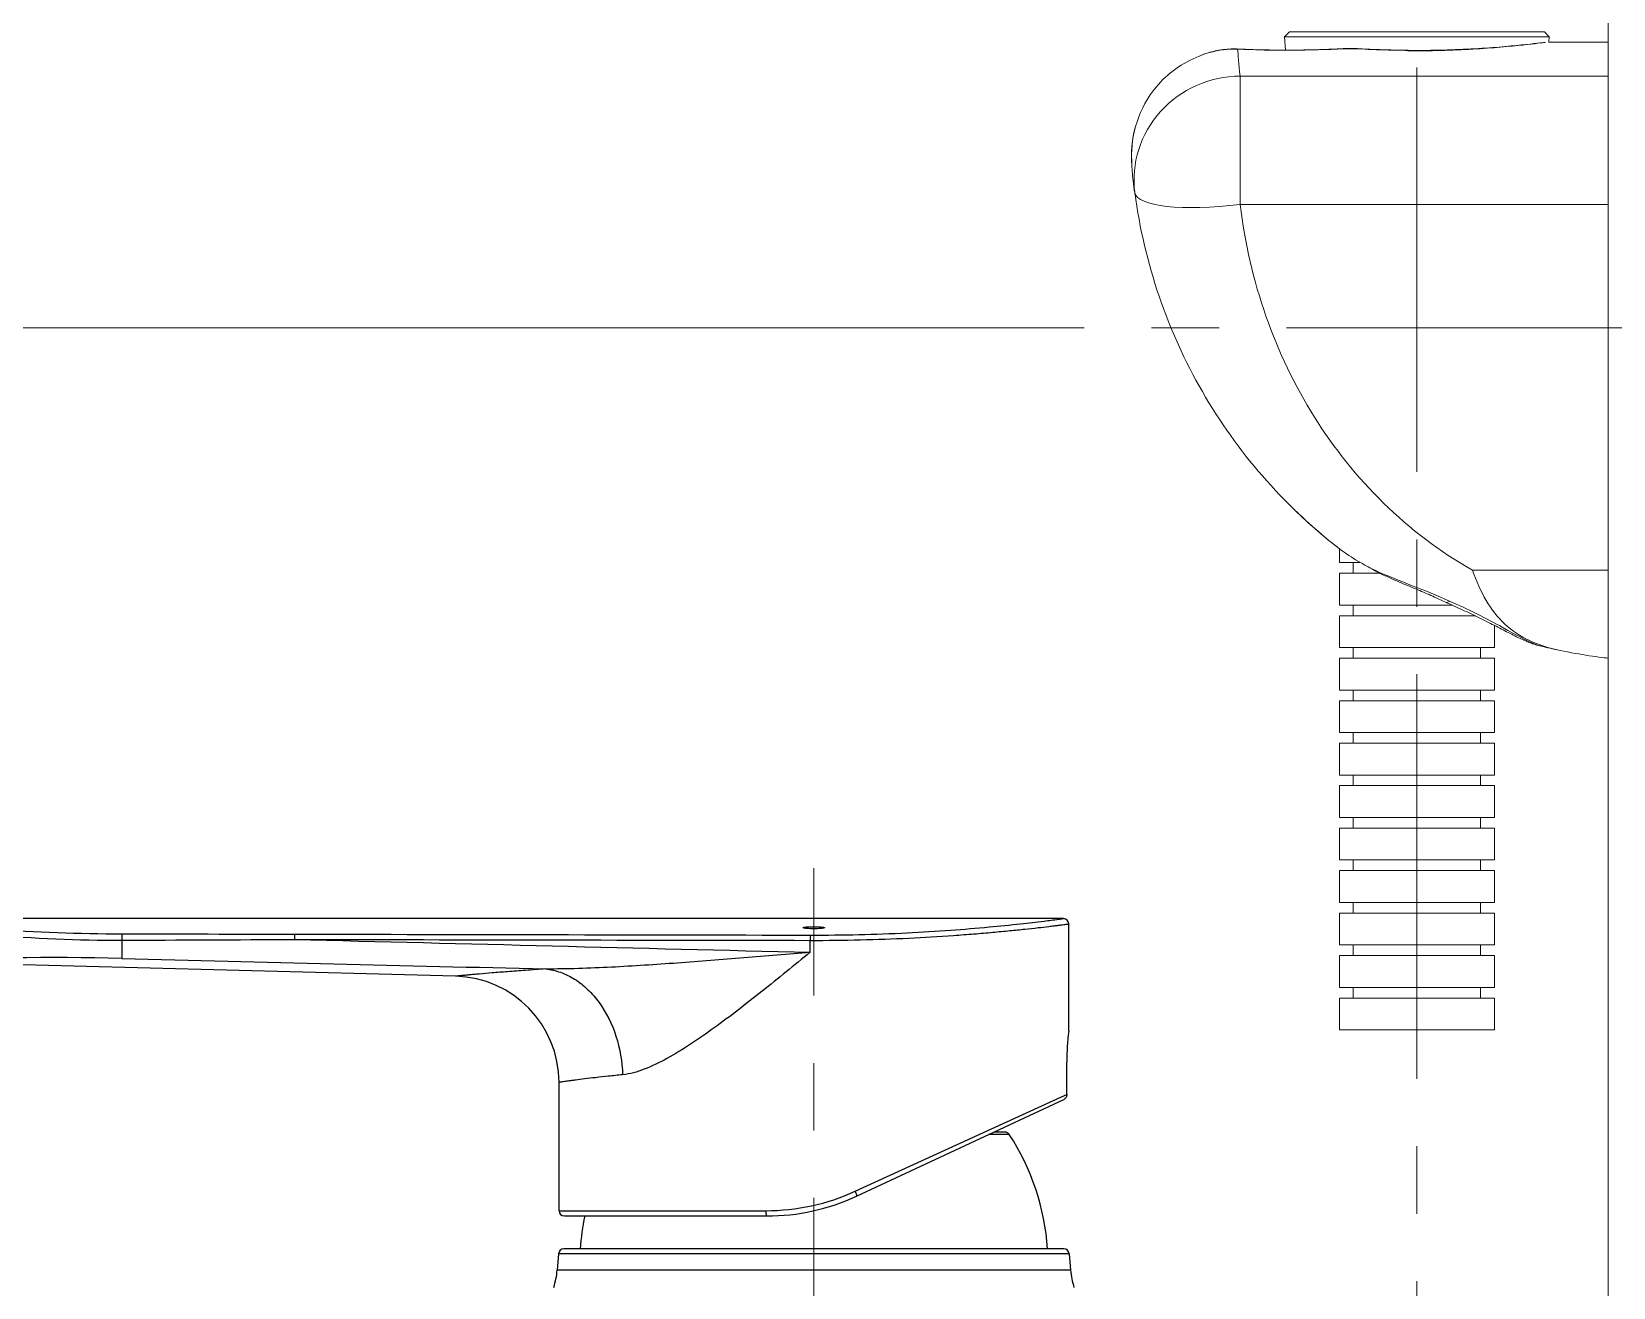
# Model space of a CAD drawing. Extents: x 0 to 1128, y 0 to 827.
# Drawn here: x 668.4 to 817.4, y 255.6 to 373.9 of the extents above; entities that cross this region are included whole.
import ezdxf

# ---------------------------------------------------------------- set-up
doc = ezdxf.new("R2010")
doc.units = 0
doc.header["$LTSCALE"] = 4
doc.header["$MEASUREMENT"] = 0
doc.linetypes.add('CENTER2', pattern=[28.575000000000003, 19.05, -3.175, 3.175, -3.175])
doc.layers.get('0').update_dxf_attribs({"linetype": 'CONTINUOUS'})
doc.layers.add('1', color=7, linetype='CONTINUOUS')
doc.layers.add('DEF_LAYER_ASSEM_MEMBER', color=7, linetype='CONTINUOUS')
doc.layers.add('Cneter', color=1, linetype='CENTER2', lineweight=13)
doc.layers.add('치수선', color=7, linetype='CONTINUOUS', lineweight=20)

msp = doc.modelspace()

# ---------------------------------------------------------------- linework, layer by layer
at = {"color": 5, "lineweight": 9, "ltscale": 0.5}
msp.add_line((765.6853126988572, 345.9959418979174), (552.440697910105, 345.9959418979174), dxfattribs=at)
at = {"layer": '1', "color": 7, "linetype": 'Continuous', "lineweight": 18}
for p, q in [((786.8705322759497, 373.8968284335619), (786.4049332158911, 373.3980109897142)), ((786.4049332158911, 373.3980109897142), (786.4902832525122, 372.1604392734056)), ((811.3361313360083, 373.3980109897142), (786.4049332158911, 373.3980109897142)), ((810.8705322759497, 373.8968284335619), (786.8705322759497, 373.8968284335619)), ((811.3361313360083, 373.3980109897142), (810.8705322759497, 373.8968284335619)), ((811.3015587346899, 372.8967139926439), (811.3361313360083, 373.3980109897142)), ((816.8705322759497, 372.8968284335619), (811.3016521947729, 372.8968284335619)), ((816.8705322759497, 369.7214133944994), (816.8705322759497, 372.8968284335619)), ((793.2511723058569, 372.2999122348314), (791.9310429113257, 372.2999122348314)), ((816.8705322759497, 357.626091739226), (816.8705322759497, 369.7214133944994)), ((816.8705322759497, 323.1823508944994), (816.8705322759497, 357.626091739226)), ((791.5705330388892, 325.1923606601244), (791.5705330388892, 323.8968284335619)), ((793.4973461644995, 323.8968284335619), (791.5705330388892, 323.8968284335619)), ((792.8705322759497, 323.8968284335619), (792.8705322759497, 322.8968284335619)), ((791.5705330388892, 322.8968284335619), (791.5705330388892, 319.8968284335619)), ((795.3505909459936, 322.8968284335619), (791.5705330388892, 322.8968284335619)), ((816.8705322759497, 314.8968284335619), (816.8705322759497, 323.1823508944994)), ((802.2101795690405, 319.8968284335619), (791.5705330388892, 319.8968284335619)), ((791.5705330388892, 318.8968284335619), (791.5705330388892, 315.8968284335619)), ((804.3925354497778, 318.8968284335619), (791.5705330388892, 318.8968284335619)), ((792.8705322759497, 319.8968284335619), (792.8705322759497, 318.8968284335619)), ((806.1705334203589, 315.8968284335619), (806.1705334203589, 317.978874942351)), ((806.1705334203589, 315.8968284335619), (791.5705330388892, 315.8968284335619)), ((792.8705322759497, 315.8968284335619), (792.8705322759497, 314.8968284335619)), ((804.8705322759497, 314.8968284335619), (804.8705322759497, 315.8968284335619)), ((791.5705330388892, 314.8968284335619), (791.5705330388892, 311.8968284335619)), ((806.1705334203589, 314.8968284335619), (791.5705330388892, 314.8968284335619)), ((806.1705334203589, 311.8968284335619), (806.1705334203589, 314.8968284335619)), ((806.1705334203589, 311.8968284335619), (791.5705330388892, 311.8968284335619)), ((792.8705322759497, 311.8968284335619), (792.8705322759497, 310.8968284335619)), ((804.8705322759497, 310.8968284335619), (804.8705322759497, 311.8968284335619)), ((791.5705330388892, 310.8968284335619), (791.5705330388892, 307.8968284335619)), ((806.1705334203589, 310.8968284335619), (791.5705330388892, 310.8968284335619)), ((806.1705334203589, 307.8968284335619), (806.1705334203589, 310.8968284335619)), ((806.1705334203589, 307.8968284335619), (791.5705330388892, 307.8968284335619)), ((791.5705330388892, 306.8968284335619), (791.5705330388892, 303.8968284335619)), ((806.1705334203589, 306.8968284335619), (791.5705330388892, 306.8968284335619)), ((792.8705322759497, 307.8968284335619), (792.8705322759497, 306.8968284335619)), ((804.8705322759497, 306.8968284335619), (804.8705322759497, 307.8968284335619)), ((806.1705334203589, 303.8968284335619), (806.1705334203589, 306.8968284335619)), ((806.1705334203589, 303.8968284335619), (791.5705330388892, 303.8968284335619)), ((791.5705330388892, 302.8968284335619), (791.5705330388892, 299.8968284335619)), ((806.1705334203589, 302.8968284335619), (791.5705330388892, 302.8968284335619)), ((792.8705322759497, 303.8968284335619), (792.8705322759497, 302.8968284335619)), ((804.8705322759497, 302.8968284335619), (804.8705322759497, 303.8968284335619)), ((806.1705334203589, 299.8968284335619), (806.1705334203589, 302.8968284335619)), ((806.1705334203589, 299.8968284335619), (791.5705330388892, 299.8968284335619)), ((792.8705322759497, 299.8968284335619), (792.8705322759497, 298.8968284335619)), ((804.8705322759497, 298.8968284335619), (804.8705322759497, 299.8968284335619)), ((791.5705330388892, 298.8968284335619), (791.5705330388892, 295.8968284335619)), ((806.1705334203589, 298.8968284335619), (791.5705330388892, 298.8968284335619)), ((806.1705334203589, 295.8968284335619), (806.1705334203589, 298.8968284335619)), ((806.1705334203589, 295.8968284335619), (791.5705330388892, 295.8968284335619)), ((792.8705322759497, 295.8968284335619), (792.8705322759497, 294.8968284335619)), ((804.8705322759497, 294.8968284335619), (804.8705322759497, 295.8968284335619)), ((791.5705330388892, 294.8968284335619), (791.5705330388892, 291.8968284335619)), ((806.1705334203589, 294.8968284335619), (791.5705330388892, 294.8968284335619)), ((806.1705334203589, 291.8968284335619), (806.1705334203589, 294.8968284335619)), ((806.1705334203589, 291.8968284335619), (791.5705330388892, 291.8968284335619)), ((791.5705330388892, 290.8968284335619), (791.5705330388892, 287.8968284335619)), ((806.1705334203589, 290.8968284335619), (791.5705330388892, 290.8968284335619)), ((792.8705322759497, 291.8968284335619), (792.8705322759497, 290.8968284335619)), ((804.8705322759497, 290.8968284335619), (804.8705322759497, 291.8968284335619)), ((806.1705334203589, 287.8968284335619), (806.1705334203589, 290.8968284335619)), ((806.1705334203589, 287.8968284335619), (791.5705330388892, 287.8968284335619)), ((792.8705322759497, 287.8968284335619), (792.8705322759497, 286.8968284335619)), ((804.8705322759497, 286.8968284335619), (804.8705322759497, 287.8968284335619)), ((791.5705330388892, 286.8968284335619), (791.5705330388892, 283.8968284335619)), ((806.1705334203589, 286.8968284335619), (791.5705330388892, 286.8968284335619)), ((806.1705334203589, 283.8968284335619), (806.1705334203589, 286.8968284335619)), ((806.1705334203589, 283.8968284335619), (791.5705330388892, 283.8968284335619)), ((792.8705322759497, 283.8968284335619), (792.8705322759497, 282.8968284335619)), ((804.8705322759497, 282.8968284335619), (804.8705322759497, 283.8968284335619)), ((791.5705330388892, 282.8968284335619), (791.5705330388892, 279.8968284335619)), ((806.1705334203589, 282.8968284335619), (791.5705330388892, 282.8968284335619)), ((806.1705334203589, 279.8968284335619), (806.1705334203589, 282.8968284335619)), ((806.1705334203589, 279.8968284335619), (791.5705330388892, 279.8968284335619))]:
    msp.add_line(p, q, dxfattribs=at)
at = {"layer": '1', "color": 7, "linetype": 'Continuous', "lineweight": 13}
for p, q in [((793.1988937871802, 372.287728091765), (791.9806416051733, 372.287728091765)), ((782.2209827916968, 369.7214133944994), (782.2209827916968, 357.626091739226)), ((782.2209827916968, 369.7214133944994), (816.8705322759497, 369.7214133944994)), ((782.2209827916968, 357.626091739226), (816.8705322759497, 357.626091739226)), ((804.1001675145972, 323.1823508944994), (816.8705322759497, 323.1823508944994))]:
    msp.add_line(p, q, dxfattribs=at)
at = {"layer": '1', "color": 7, "linetype": 'Continuous', "lineweight": 18, "extrusion": (6.123233995736766e-17, -7.498798913309288e-33, -1)}
for start, end in [(352.2681600613533, 352.5556965923691), (307.7566111324663, 314.523121207541)]:
    msp.add_arc((-822.6839725988257, 365.376724978972), 50.8135436434281, start, end, dxfattribs=at)
at = {"layer": '1', "color": 7, "linetype": 'Continuous', "lineweight": 13}
for centre, major_axis, ratio, start_param, end_param in [((781.9855530279028, 370.2615440097338), (0.08763736669823359, 1.998079000429713), 0.357631, 6.276828471174191, 6.40521848636103), ((782.2209827916968, 360.0389564242845), (-9.914108391984918, -1.307843565559063), 0.9677200000000001, 4.585416672686693, 6.283185307179585), ((782.2209827916968, 360.0389564242845), (-9.914108391984918, -1.307843565559063), 0.239333, 0, 1.539234588189508)]:
    msp.add_ellipse(centre, major_axis=major_axis, ratio=ratio, start_param=start_param, end_param=end_param, dxfattribs=at)
for points, knots in [([(798.0171749608862, 372.0955131259447), (798.2579567449438, 372.0936515536791), (798.4993183629858, 372.0927283969408), (800.8678524511206, 372.0934837069994), (802.9957916753638, 372.1726691928392), (806.6406681554663, 372.4090736117845), (808.1782295720923, 372.5625999179369), (810.3208725469458, 372.803726932097), (810.9114601629126, 372.8860175815111), (811.0146400945532, 372.9055412021166), (810.5209229009497, 372.8418739047533), (808.5724842565405, 372.627312442351), (807.116307498728, 372.4793555942064), (803.5710079686987, 372.2366798129564), (801.4739964025366, 372.1468742099291), (797.2459270971167, 372.118424197722), (795.104329349314, 372.1791694369799), (793.1988937871802, 372.287728091765)], [0, 0, 0, 0, 0.0159672942039407, 0.0159672942039407, 0.1565433950319492, 0.1565433950319492, 0.2971194958599577, 0.2971194958599577, 0.4376955966879661, 0.4376955966879661, 0.5782716975159746, 0.5782716975159746, 0.7188477983439832, 0.7188477983439832, 0.8594238991719916, 0.8594238991719916, 1, 1, 1, 1]), ([(782.2209827916968, 357.626091739226), (782.6565296666968, 353.9575813022142), (783.4766895788061, 350.456299563933), (785.8261654394018, 343.7513816562181), (787.3729221837866, 340.5355918612963), (791.067219974314, 334.6565864291674), (793.2442791478979, 331.9336555209642), (798.2202103155005, 327.0717704501635), (800.9817459600317, 324.9544074740892), (804.1001675145972, 323.1823508944994)], [0, 0, 0, 0, 0.2500000000000001, 0.2500000000000001, 0.5000000000000001, 0.5000000000000001, 0.7500000000000001, 0.7500000000000001, 1, 1, 1, 1]), ([(801.9337666051733, 320.2628181186205), (803.767186404978, 319.4819572177416), (805.4607040899145, 318.610970279265), (808.3612606542456, 317.0099494662767), (809.6226608770239, 316.2623832431322), (810.4911015050757, 316.0477302279955)], [0, 0, 0, 0, 0.5, 0.5, 1, 1, 1, 1])]:
    msp.add_open_spline(points, degree=3, knots=knots, dxfattribs=at)
at = {"layer": '1', "color": 7, "linetype": 'Continuous', "lineweight": 18}
for points, knots in [([(778.3628265874731, 371.5994422641283), (776.7940495031226, 370.9828498569017), (775.3859856145727, 369.9763114657885), (772.7112591283667, 366.7594688144213), (771.8693459051001, 364.2297218051439), (772.0054218786108, 361.7040031161791)], [0, 0, 0, 0, 0.401498735086807, 0.401498735086807, 1, 1, 1, 1]), ([(780.9186604040015, 372.2270438876635), (780.798119785105, 372.2201621737963), (780.2184574621069, 372.1718223300463), (779.3565380590308, 371.9751212802416), (778.6490318792212, 371.7166602817064), (778.3780643957007, 371.5999381747728)], [0, 0, 0, 0, 0.1377144862110879, 0.6649036817566658, 1, 1, 1, 1]), ([(781.040946246897, 372.2551658359056), (781.0251057165015, 372.2537238803392), (781.0096085088599, 372.2486808505541), (780.9934933202612, 372.2393958774095), (780.9924061315405, 372.2387473788744), (780.9913227575171, 372.2380836215502)], [0, 0, 0, 0, 0.9321185583535316, 0.9321185583535316, 1, 1, 1, 1]), ([(786.2878067510474, 372.1600806918627), (785.7862560766089, 372.161881228972), (784.7817127721655, 372.1724250522142), (783.3655312078345, 372.2078635898119), (782.4776508825171, 372.24256207614), (782.0778553502905, 372.2608802524095)], [0, 0, 0, 0, 0.3464934442910482, 0.7014736457747047, 1, 1, 1, 1]), ([(791.9203007238257, 372.3009879794603), (791.5415985601294, 372.2799232211595), (790.6974937932837, 372.2390601840502), (789.3234055059302, 372.1918418612963), (787.8319218175757, 372.1649940219408), (786.8098785894263, 372.154557010222), (786.2961742894995, 372.1599891391283), (786.2878067510474, 372.1600806918627)], [0, 0, 0, 0, 0.2180598240365107, 0.4761299583044704, 0.7343439627626367, 0.9956729490571832, 1, 1, 1, 1]), ([(791.9219982641089, 372.2993781772142), (791.9405891912329, 372.3009574618822), (791.9591972844946, 372.2975700107103), (791.9786274450171, 372.288689395476), (791.9796345250952, 372.288216373015), (791.9806396978247, 372.287728091765)], [0, 0, 0, 0, 0.9482592934432812, 0.9482592934432812, 1, 1, 1, 1]), ([(793.1988937871802, 372.287728091765), (793.1999275701392, 372.288201114226), (793.2009594457495, 372.2886665072924), (793.222342731272, 372.2979591098314), (793.2429001348364, 372.301285525847), (793.2634232061255, 372.2991416659838)], [0, 0, 0, 0, 0.04829364805123599, 0.04829364805123599, 1, 1, 1, 1]), ([(798.0307343023169, 372.1488883700853), (797.547948123728, 372.1520774569994), (796.5776531713354, 372.1653449740892), (795.1431763189184, 372.2091224399095), (794.0270950811255, 372.2565162387377), (793.4257004278052, 372.2915656772142), (793.2654278295386, 372.301514407683)], [0, 0, 0, 0, 0.2888898083707059, 0.587438098400661, 0.8884441301600643, 1, 1, 1, 1]), ([(771.9934151189673, 361.7026756015306), (771.9952671544897, 361.6636588778978), (772.0057098882544, 361.4625632968431), (772.0390961187231, 360.9396217074877), (772.1164848821509, 360.0773322787767), (772.1888420598852, 359.3584220614916), (772.2560780065405, 358.8930518832689), (772.2624695318091, 358.849381228972)], [0, 0, 0, 0, 0.0684356520778399, 0.3337907286623891, 0.6377112897963766, 0.9663428200415144, 1, 1, 1, 1]), ([(791.4142811315405, 325.3239829745775), (788.8476192968237, 327.3278053012377), (786.4488461034643, 329.6051643100267), (782.1849777715552, 334.5154197421556), (780.2986767309058, 337.1583717074877), (777.0206558721411, 342.8456275668627), (775.6442234533179, 345.8791129794603), (773.5183765905249, 352.1238258090502), (772.7512104528296, 355.3628165927416), (772.3068745153296, 358.7311103549486)], [0, 0, 0, 0, 0.25, 0.25, 0.5, 0.5, 0.75, 0.75, 1, 1, 1, 1]), ([(794.981671573435, 323.0837333407885), (794.9788296239722, 323.084831973601), (794.9760906713354, 323.0861289706713), (794.9521057622778, 323.0997626986986), (794.9372456090796, 323.1249931064135), (794.9286358373511, 323.1659095492845), (794.9279758947241, 323.1694190707689), (794.9273712652075, 323.1730277743822)], [0, 0, 0, 0, 0.1023677226113605, 0.1023677226113605, 0.9246236102007336, 0.9246236102007336, 1, 1, 1, 1]), ([(794.9856293218481, 323.093621036101), (795.3157646673071, 322.9267280307299), (796.1634953039038, 322.5131614413744), (797.56225896052, 321.9183128085619), (799.0977509038794, 321.2826163974291), (800.4530289190161, 320.693848392058), (801.2618439214575, 320.3106467929369), (801.6147682683813, 320.1381690707689)], [0, 0, 0, 0, 0.1542764129247511, 0.3918775497552028, 0.6211396716683144, 0.8321988900440357, 1, 1, 1, 1]), ([(804.1001675145972, 323.1823508944994), (804.830497028147, 321.1046455111986), (805.8138592260229, 319.352066775847), (808.5007946508276, 316.8470008578783), (810.2207806127417, 316.0670936313158), (812.3558361547339, 315.6238792148119)], [0, 0, 0, 0, 0.5, 0.5, 1, 1, 1, 1]), ([(801.6202328222143, 320.1425483432299), (801.786401035105, 320.0704658236986), (802.5066235082495, 319.7550285068041), (803.7295334356177, 319.1883170810228), (805.2596447484839, 318.451905032683), (806.660195590769, 317.7314536777025), (807.9360134618628, 317.0625388827806), (809.0829765813696, 316.518570682097), (809.9095280187476, 316.181412478972), (810.3916466253149, 316.0720298495775), (810.5189049260962, 316.0473029819017)], [0, 0, 0, 0, 0.0474733925493284, 0.2072779963089757, 0.3657829729019699, 0.5239817533211856, 0.6741922466159825, 0.8156130587900764, 0.9513464638529592, 1, 1, 1, 1]), ([(801.6217186467993, 320.1555564609056), (801.6666862981665, 320.1322639194017), (801.7249443548071, 320.1366737094408), (801.831811191355, 320.1872108188158), (801.8744556920874, 320.2149360385424), (801.9243328588354, 320.2550285068041), (801.929036380564, 320.2588737216478), (801.9337666051733, 320.2628181186205)], [0, 0, 0, 0, 0.6130265034321434, 0.6130265034321434, 0.9633921517511104, 0.9633921517511104, 1, 1, 1, 1]), ([(816.8705379979956, 314.8968284335619), (816.8705284612524, 314.8968284335619), (816.6123497503149, 314.9261024203783), (815.9418633001196, 315.0113227572924), (815.5275681035864, 315.0677879062181), (814.2434799688208, 315.2616203036791), (813.307246448313, 315.4263770785814), (812.3558361547339, 315.6238792148119)], [0, 0, 0, 0, 0.25, 0.25, 0.5, 0.5, 1, 1, 1, 1])]:
    msp.add_open_spline(points, degree=3, knots=knots, dxfattribs=at)
at = {"layer": '1', "color": 7, "linetype": 'Continuous', "lineweight": 13}
for points in [[(780.9913227575171, 372.2380836215502), (780.0868771093237, 372.1474540439135), (779.2018654363501, 371.929215213347), (778.3628265874731, 371.5994422641283)], [(781.9855530279028, 372.2485740390306), (781.6505959051001, 372.260514041472), (781.3180878179419, 372.2566764560228), (780.9913227575171, 372.2380836215502)], [(791.9806396978247, 372.287728091765), (788.869294406687, 372.120362063933), (785.2052910344946, 372.1044700351244), (781.9855530279028, 372.2485740390306)], [(781.9855530279028, 372.2485740390306), (782.0211918371069, 371.7224662509447), (782.0833523290503, 370.8806464877611), (782.2209827916968, 369.7214133944994)], [(794.9273712652075, 323.1730277743822), (797.1627018468726, 322.129639407683), (799.6840164678442, 321.3216331210619), (801.9337666051733, 320.2628181186205)]]:
    msp.add_open_spline(points, degree=3, dxfattribs=at)
at = {"layer": '1', "color": 7, "linetype": 'Continuous', "lineweight": 18}
for points, degree in [([(782.0743706243384, 372.253548404265), (781.5495827215063, 372.2923209872728), (781.0498554723608, 372.2376945224291)], 2), ([(772.020100833689, 361.4795158114916), (771.9325935857642, 362.6171043124681), (772.0449230687964, 363.7591788974291), (772.3370564000952, 364.8500755038744)], 3), ([(772.3068745153296, 358.7311103549486), (772.3005325811255, 358.7791907992845), (772.2943165319311, 358.8267982211595), (772.2882282750952, 358.8739249911791)], 3), ([(791.0044033544409, 325.6473777499681), (791.1401913183081, 325.5391013827806), (791.2768242376196, 325.4312904086595), (791.4142811315405, 325.3239829745775)], 3), ([(791.4142811315405, 325.3239829745775), (792.4838993566382, 324.4889152255541), (793.6586029546606, 323.7928245273119), (794.9273712652075, 323.1730277743822)], 3), ([(793.5555717962134, 323.911881228972), (794.0220005529272, 323.6290595736986), (794.4977581518042, 323.3583381381517), (794.9870808141577, 323.1039741244799)], 3), ([(812.3558361547339, 315.6238792148119), (811.7294266240942, 315.7539146152025), (811.1078941839087, 315.8952720370775), (810.4911015050757, 316.0477302279955)], 3)]:
    msp.add_open_spline(points, degree=degree, dxfattribs=at)
at = {"layer": 'Cneter', "lineweight": 5, "ltscale": 0.5}
for p, q in [((798.870533229624, 160.9815912544805), (798.870533229624, 374.2297385795318)), ((824.684407474314, 345.9959418979174), (765.1247303502905, 345.9959418979174)), ((742.0705379979954, 225.9727287948838), (742.0705379979954, 295.1246855741838))]:
    msp.add_line(p, q, dxfattribs=at)
at = {"layer": 'DEF_LAYER_ASSEM_MEMBER', "color": 7, "linetype": 'Continuous'}
for p, q in [((765.5705379979954, 290.3710693187837), (654.6651599859956, 290.3710693187837)), ((766.0705379979954, 279.7710693187837), (766.0705379979954, 289.8710693187837)), ((708.3323074810955, 284.9501748788838), (656.2931875774952, 286.3128671911837)), ((765.8946851837954, 273.8006939980837), (765.8946854118954, 276.8710693187837)), ((718.0705379979954, 262.8710693187837), (718.0705379979954, 274.9536016290838)), ((746.0890099798958, 264.2449135779838), (765.6022244842957, 273.3440749365838)), ((760.0533422864955, 270.2710693187838), (759.0121426699957, 270.2710693187838)), ((718.5705379979954, 262.3710693187837), (737.6366447450955, 262.3710693187837)), ((765.6123724109957, 259.2710693187838), (718.5287035849956, 259.2710693187838)), ((718.0306062358954, 258.8146471900837), (717.8955606708955, 257.2710693187838)), ((766.1104697599953, 258.8146471900837), (766.2455153249953, 257.2710693187838))]:
    msp.add_line(p, q, dxfattribs=at)
at = {"layer": 'DEF_LAYER_ASSEM_MEMBER', "color": 9, "linetype": 'Continuous'}
for p, q in [((741.7354456697954, 287.1989447712838), (741.7354456697954, 288.3264223064838)), ((745.9587043139959, 264.6980674714838), (765.4037356943954, 273.5765300200837)), ((765.4037356943954, 273.5765300200837), (765.8946854052956, 273.8006951962838)), ((760.4707307929957, 270.0463634063838), (758.5302592858957, 270.0463634063838)), ((718.0705379979954, 262.8710693187837), (737.5423065907958, 262.8710693187837)), ((766.1104697599953, 258.8146471900837), (718.0306062358954, 258.8146471900837)), ((766.2455153249953, 257.2710693187838), (717.8955606708955, 257.2710693187838))]:
    msp.add_line(p, q, dxfattribs=at)
for centre, radius, start, end in [((677.1919443265956, 467.9117202012837), 178.9670543257, 266.010313349006, 269.9107620451063), ((676.3208487916954, 416.3470870905837), 128.0090593389, 264.6851616313048, 270.2608565954016), ((670.5099088813954, 29.67981951438377), 257.0284261899, 88.57801147650244, 93.12886243370411), ((737.5484994730955, 283.1418696069837), 20.2708012342, 269.9824957079936, 294.5125513524939)]:
    msp.add_arc(centre, radius, start, end, dxfattribs=at)
at = {"layer": 'DEF_LAYER_ASSEM_MEMBER', "color": 7, "linetype": 'Continuous'}
for centre, radius, start, end in [((765.5705339193955, 289.8710684084838), 0.4999999975, 0.0001043084999664841, 89.99953263240407), ((708.0705413894957, 274.9536024118837), 9.9999990025, 359.9999955147999, 88.50001930789583), ((789.9937957292955, 276.8650593857838), 24.0991110668, 173.074089610901, 179.9857113486), ((760.0533422864955, 269.7710693187838), 0.5, 33.40737361320109, 90), ((742.0705379979954, 257.9102738641838), 22.042045374, 3.539483183699754, 33.40737361320109), ((737.6366447450955, 282.3710693187837), 20, 270, 295.0000000000069), ((718.5705379979954, 262.8710693187837), 0.5, 180, 270), ((742.0705379979954, 257.9102738641838), 22.042045374, 168.3022951952012, 176.4605168163004), ((718.5287035849956, 258.7710693187838), 0.5, 90, 175.0000000000007), ((765.6123724109957, 258.7710693187838), 0.5, 4.999999999999257, 90), ((710.4241004351957, 257.9247373893838), 7.5, 342.3371365495967, 355.0000000000007), ((773.7169755606956, 257.9247373893838), 7.5, 184.9999999999993, 197.6628634504033)]:
    msp.add_arc(centre, radius, start, end, dxfattribs=at)
at = {"layer": 'DEF_LAYER_ASSEM_MEMBER', "color": 40, "linetype": 'Continuous'}
for points, start_tangent, end_tangent in [([(741.0705379979954, 289.5183550921838), (741.0858786982958, 289.5353141726838), (741.1307614962957, 289.5514137085837), (741.2050585081956, 289.5665829550837), (741.3060613370958, 289.5801573242837), (741.4296506754954, 289.5916818618838), (741.5724627097957, 289.6009433955837), (741.8991697853958, 289.6118615895838), (742.2470516098956, 289.6117778478838), (742.5723883363958, 289.6007411374837), (742.8386760786957, 289.5797465193838), (742.9382464957957, 289.5662157009838), (743.0112535979956, 289.5511653614838), (743.0554386682957, 289.5351819166838), (743.0705379979954, 289.5183550921838)], (0, 1), (0, -1)), ([(743.0705379979954, 289.5183550921838), (743.0551876094955, 289.5012190465837), (743.0102808085953, 289.4846289365837), (742.9359444887955, 289.4687004094837), (742.8348990366953, 289.4541970848837), (742.7112827356955, 289.4416955094838), (742.5684640962954, 289.4315207006838), (742.2418316889957, 289.4193774400837), (741.8940829757953, 289.4194715224837), (741.5688205439956, 289.4317451128837), (741.3024962021955, 289.4546417033838), (741.2028858784956, 289.4690922200838), (741.1298453687955, 289.4848901173838), (741.0856435317955, 289.5013558930838), (741.0705379979954, 289.5183550921838)], (0, -1), (0, 1))]:
    msp.add_spline(points, degree=3, dxfattribs=dict(at, start_tangent=start_tangent, end_tangent=end_tangent))
at = {"layer": 'DEF_LAYER_ASSEM_MEMBER', "color": 9, "linetype": 'Continuous'}
for points, start_tangent, end_tangent in [([(741.7354456697954, 288.3264223064838), (746.4691554623955, 288.3782343568838), (751.0281726598955, 288.5421426139837), (755.2334324738954, 288.7922511686837), (757.1518012419956, 288.9377699600838), (758.9223027862954, 289.0894867020838), (760.5279264277956, 289.2414922673838), (761.9531863130956, 289.3878829119838), (763.1842332810957, 289.5229798469837), (764.2089154703958, 289.6415333497838), (764.6405666787955, 289.6931309948837), (765.0169418009955, 289.7389227745838), (765.3370885720956, 289.7784586273838), (765.6001890680955, 289.8113546682838), (765.8055473432955, 289.8372832700837), (765.9526265936956, 289.8559892272838), (766.0041736014955, 289.8625683101837), (766.0410225391956, 289.8672813779838), (766.0631513550957, 289.8701183932837), (766.0705379979954, 289.8710693187837)], (0.999998376103449, -0.001802162718882632), (0.8752393766427039, 0.483690018063316)), ([(741.7424267599954, 288.8221196685838), (750.8526547128954, 289.0389887508837), (754.9721484336956, 289.2901841629838), (758.5830106152957, 289.5884013507838), (761.5474303680953, 289.8874605143837), (763.7521251185958, 290.1414307412838), (765.1112031036955, 290.3113447756838), (765.5705379979954, 290.3710693187837)], (0.9999982945735454, -0.001846848667579498), (0.9900256060296905, 0.1408875416974263)), ([(676.9036476381957, 288.3393593074837), (676.8910815436957, 287.6941755353838), (676.8839636399957, 287.1615022560837), (676.8826895658954, 286.9544299635837), (676.8829969798958, 286.7942305334838), (676.8848805689954, 286.6848629111838), (676.8882836174957, 286.6290911719838)], (-0.0219046928228066, -0.9997600634313908), (0.144425021446524, -0.9895157468075843)), ([(676.9132039446954, 288.9448829441837), (676.9093219936954, 288.8770905485837), (676.9061034296956, 288.7361123030838), (676.9040982364954, 288.5460410029838), (676.9036490362955, 288.3393593111838)], (-0.1510397454592493, -0.9885276907055286), (0.001860671760685173, -0.9999982689488014)), ([(676.9036476381957, 288.3393593074837), (693.1424525976954, 288.4147018020838)], (0.9999910016958787, 0.004242231402575744), (0.9999872846823092, 0.005042863641047677)), ([(676.9132039446954, 288.9448829441837), (693.1494336878955, 288.9106450680838)], (0.9999970753671812, -0.002418523740687717), (0.9999983897102448, -0.001794596589070529)), ([(693.1494336878955, 288.9106450680838), (693.1469515078957, 288.8562299493838), (693.1447835345957, 288.7450530993838), (693.1424525976954, 288.4147018020838)], (-0.1100655340696523, -0.9939243322355894), (-0.001789302492304262, -0.9999983991970142)), ([(693.1424525974958, 288.4147018020838), (741.7354456697954, 288.3264223064838)], (0.9999983985725882, -0.001789651435134443), (0.9999983002345576, -0.001843780896877761)), ([(693.1424525974958, 288.4147018020838), (741.7354456697954, 287.1989447712838)], (0.9996867026582341, -0.02502991267079553), (0.9996876312520059, -0.02499279739752774)), ([(693.1494336878955, 288.9106450680838), (741.7424267599954, 288.8221196685838)], (0.9999983896385839, -0.00179463652007151), (0.9999982907519503, -0.001848916757946696)), ([(741.7424267599954, 288.8221211572837), (741.7399496165958, 288.7672795494838), (741.7377844145954, 288.6560569488838), (741.7354457272954, 288.3264223064838)], (-0.1069697748770247, -0.9942622728750994), (-0.001843359099468593, -0.999998301012172)), ([(676.8882836174957, 286.6290911719838), (716.8106250017959, 285.6300304444837)], (0.9996866349134824, -0.02503261822818209), (0.9996874042755263, -0.02500187458693371)), ([(741.7354456697954, 287.1989447712838), (735.4783772062956, 286.6761900276838), (729.2296033139955, 286.1898924196838), (722.9983727096956, 285.7963855207838), (719.8957447820953, 285.6690646861838), (716.8106250016954, 285.6300304444837)], (-0.9964615324989315, -0.08405006989813206), (-0.9999650579565571, 0.008359597235488394)), ([(741.7354456697954, 287.1989447712838), (737.1957527586956, 283.5324337582838), (732.6810164964959, 280.0831833169838), (730.4438499419953, 278.5380241603838), (728.2359293632958, 277.2006786283837), (726.0859603017957, 276.1843661376837), (724.0558734441956, 275.6681206613838)], (-0.7756473087928171, -0.631166580517743), (-0.9952894101911133, -0.09694838813217004)), ([(716.8106250017959, 285.6300304444837), (714.9076252709956, 285.4995501539838), (713.2182542404958, 285.3729695411838), (711.7585690694955, 285.2554746958838), (710.5429377915957, 285.1518864288838), (710.0306045100956, 285.1066702237838), (709.5837425803957, 285.0664749966837), (709.2035636876958, 285.0317275656838), (708.8910631254953, 285.0027821588837), (708.6471200156957, 284.9799524563838), (708.4723786038953, 284.9634659708837), (708.4111332655957, 284.9576630330838), (708.3673600769957, 284.9535077922837), (708.3410783804957, 284.9510088707838), (708.3323074810955, 284.9501748788838)], (-0.9978814448131335, -0.06505860510073457), (-0.9892064425981993, 0.1465285430290484)), ([(716.8106249484958, 285.6300284116837), (718.2018589264958, 285.3178344013838), (719.5357719282956, 284.6690684438838), (720.7652604017953, 283.7064226519838), (721.8478660331957, 282.4634595483838), (723.4273921130957, 279.3182591067838), (724.0558766696954, 275.6681206613838)], (0.9951149925313558, -0.09872259943558881), (0.02997838004534752, -0.9995505473610911)), ([(724.0558734441956, 275.6681206613838), (722.7015938824957, 275.5295462631838), (721.5043754105955, 275.3957716642838), (720.4739265846956, 275.2721768103837), (719.6186967450953, 275.1636706374837), (719.2590733213956, 275.1164417298837), (718.9458095025952, 275.0745250777837), (718.6795887029957, 275.0383407845837), (718.4609680455956, 275.0082344890837), (718.2904385804954, 274.9845118222838), (718.2233217197954, 274.9751150429838), (718.1683566705956, 274.9673943883837), (718.1255803157956, 274.9613728214838), (718.0950109303953, 274.9570619582837), (718.0766597502957, 274.9544691222837), (718.0705379979954, 274.9536016290838)], (-0.9952976335070245, -0.09686392896902658), (-0.8104647387426068, -0.5857874249716173)), ([(745.9587040978954, 264.6980674714838), (746.0286085754956, 264.5316556605837), (746.0776870248956, 264.3880413447838), (746.0986841361955, 264.2879597289838), (746.0976481211956, 264.2587376797838), (746.0890099798958, 264.2449135779838)], (0.4134432741344762, -0.9105298781879507), (-0.9063000509988517, -0.4226348513308845)), ([(737.5423065908954, 262.8710693187837), (737.5495041405952, 262.6799766412838), (737.5699290319953, 262.5174705073838), (737.6005900880955, 262.4092169049837), (737.6366447450955, 262.3710693187837)], (2.711462348704593e-08, -0.9999999999999998), (1, 0))]:
    msp.add_spline(points, degree=3, dxfattribs=dict(at, start_tangent=start_tangent, end_tangent=end_tangent))
at = {"layer": 'DEF_LAYER_ASSEM_MEMBER', "color": 7, "linetype": 'Continuous', "start_tangent": (9.12004495539078e-07, -0.9999999999995841), "end_tangent": (-0.906307058253044, -0.422619824618668)}
msp.add_spline([(765.8946851837954, 273.8006939980837), (765.8150182750956, 273.5298348159838), (765.6022244842957, 273.3440749365838)], degree=3, dxfattribs=at)
at = {"layer": '치수선'}
msp.add_line((816.8705379979956, 100.8550117221361), (816.8705379979956, 572.5316703434746), dxfattribs=at)

doc.saveas('drawing.dxf')
